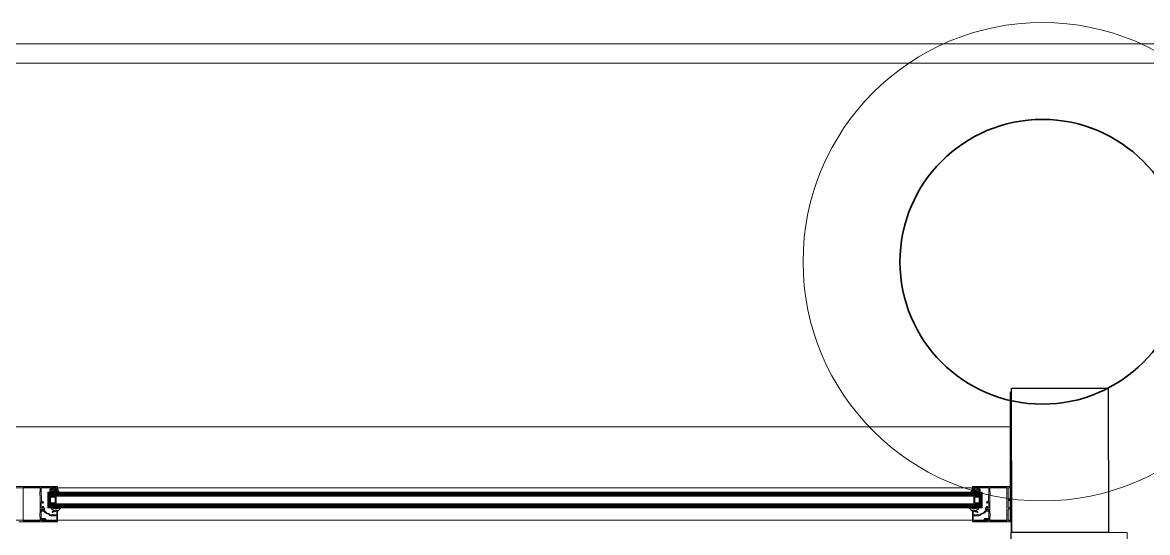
# Model space of a CAD drawing. Header units: centimetres. Extents: x 118932 to 154602, y -32682 to -23521.
# Drawn here: x 136860.8 to 137034.9, y -28085.3 to -28006.3 of the extents above; entities that cross this region are included whole.
import ezdxf

# ---------------------------------------------------------------- set-up
doc = ezdxf.new("R2010")
doc.units = ezdxf.units.CM
doc.header["$LTSCALE"] = 50
doc.header["$MEASUREMENT"] = 0
for name, color, linetype, lineweight, true_color in [('GEN_01_TA_Kolon', 7, 'Continuous', 35, 0xd05d28), ('GEN_02_TF_Pencere', 7, 'Continuous', 9, 0x6093ac), ('GEN_05_ML_Alçıpan_giydirme', 7, 'Continuous', 18, 0x7ebab5), ('GEN_05_ML_Kompozit Panel', 7, 'Continuous', 9, 0x7f8274), ('GEN_05_ML_Mermer', 7, 'Continuous', 9, 0x9d8692), ('GEN_06_GR_İnce', 7, 'Continuous', 13, 0xb0b0a9), ('ÖRÜLECEK DUVARLAR', 7, 'Continuous', 30, 0xfaca30)]:
    doc.layers.add(name, color=color, linetype=linetype, lineweight=lineweight, true_color=true_color)
doc.layers.add('revizyon notlar', color=1, linetype='Continuous', lineweight=30)

# ---------------------------------------------------------------- blocks, each defined once
blk = doc.blocks.new('A$C2D1B6976')
at = {"layer": 'GEN_06_GR_İnce'}
for p, q in [((31517.99, 10460.02), (30570.55, 10460.02)), ((31517.99, 10457.02), (30570.7, 10457.02)), ((31480.78, 10406.13), (31480.78, 10386.27)), ((31480.78, 10391.27), (30570.97, 10391.27)), ((31480.78, 10386.27), (30570.97, 10386.27))]:
    blk.add_line(p, q, dxfattribs=at)
blk = doc.blocks.new('LEVEL 0_A BLOK_KOLON')
at = {"layer": 'GEN_01_TA_Kolon'}
blk.add_circle((61874.55, 9448.14), 22.05, dxfattribs=at)
blk = doc.blocks.new('level 0 main tower duvarlar')
at = {"layer": 'GEN_05_ML_Kompozit Panel'}
blk.add_circle((-848.93, 95.2), 37.05, dxfattribs=at)
blk = doc.blocks.new('P36')
at = {"layer": 'GEN_05_ML_Mermer'}
blk.add_lwpolyline([(137013.93, -28271.3), (137013.93, -28085.3), (137031.93, -28085.3), (137031.93, -28271.3)], close=True, dxfattribs=at)
blk = doc.blocks.new('P27_')
at = {"layer": 'GEN_02_TF_Pencere', "linetype": 'Continuous'}
for p, q in [((381.67, 2.35), (381.72, 2.4)), ((381.67, 1.85), (381.67, 2.35)), ((381.67, 2.3), (384.67, 2.3)), ((381.67, 2.2), (384.67, 2.2)), ((381.67, 2.1), (384.67, 2.1)), ((381.67, 2), (384.67, 2)), ((381.67, 1.9), (384.67, 1.9)), ((381.72, 1.8), (381.67, 1.85)), ((382.04, 1.8), (381.67, 1.8)), ((381.67, 1.8), (381.67, 0.6)), ((381.68, 0.6), (381.68, 1.8)), ((381.72, 2.4), (384.67, 2.4)), ((381.72, 0.6), (381.72, 1.8)), ((381.72, 1.8), (384.67, 1.8)), ((381.76, 0.6), (381.76, 1.8)), ((381.8, 0.6), (381.8, 1.8)), ((381.84, 0.6), (381.84, 1.8)), ((381.88, 0.6), (381.88, 1.8)), ((381.89, 1.65), (382.04, 1.8)), ((381.92, 1.68), (381.92, 1.8)), ((381.96, 1.72), (381.96, 1.8)), ((381.97, 1.62), (382.12, 1.77)), ((382, 1.76), (382, 1.8)), ((382.04, 1.8), (382.04, 1.8)), ((382.12, 1.77), (382.97, 1.77)), ((382.97, 1.77), (382.97, 0.63)), ((384.67, 2.4), (523.33, 2.4)), ((384.67, 2.3), (523.33, 2.3)), ((384.67, 2.2), (523.33, 2.2)), ((384.67, 2.1), (523.33, 2.1)), ((384.67, 2), (523.33, 2)), ((384.67, 1.9), (523.33, 1.9)), ((384.67, 1.8), (523.33, 1.8)), ((526.28, 2.4), (523.33, 2.4)), ((526.33, 2.3), (523.33, 2.3)), ((526.33, 2.2), (523.33, 2.2)), ((526.33, 2.1), (523.33, 2.1)), ((526.33, 2), (523.33, 2)), ((526.33, 1.9), (523.33, 1.9)), ((526.28, 1.8), (523.33, 1.8)), ((524.44, 2.3), (524.62, 2.51)), ((524.71, 2.47), (524.49, 2.26)), ((524.74, 2.89), (524.74, 2.89)), ((524.8, 2.89), (524.8, 2.83)), ((524.83, 2.8), (525.13, 2.8)), ((524.97, 2.7), (524.84, 2.7)), ((525, 2.4), (524.89, 2.4)), ((524.91, 2.48), (524.99, 2.48)), ((525.03, 2.51), (525.06, 2.59)), ((525.88, 1.77), (525.03, 1.77)), ((525.03, 1.77), (525.03, 0.63)), ((525.05, 2.67), (525.05, 2.67)), ((525.07, 2.98), (525.23, 3.08)), ((525.13, 2.91), (525.09, 2.91)), ((525.14, 2.57), (525.09, 2.46)), ((525.13, 2.8), (525.13, 2.91)), ((525.33, 2.6), (525.18, 2.6)), ((525.21, 2.99), (525.21, 2.83)), ((525.21, 2.99), (525.21, 2.99)), ((525.21, 2.43), (525.32, 2.56)), ((525.23, 3.08), (525.48, 3.08)), ((525.54, 2.6), (525.23, 2.41)), ((525.47, 3.01), (525.24, 3.01)), ((525.24, 2.8), (525.47, 2.8)), ((525.46, 2.43), (525.57, 2.56)), ((525.48, 3.08), (525.65, 2.98)), ((525.79, 2.6), (525.48, 2.41)), ((525.5, 2.83), (525.5, 2.99)), ((525.58, 2.6), (525.54, 2.6)), ((525.62, 2.91), (525.58, 2.91)), ((525.58, 2.91), (525.58, 2.8)), ((525.58, 2.8), (525.98, 2.8)), ((525.71, 2.43), (525.82, 2.56)), ((525.97, 2.55), (525.73, 2.41)), ((525.83, 2.6), (525.79, 2.6)), ((526.03, 1.62), (525.88, 1.77)), ((526.11, 1.65), (525.96, 1.8)), ((525.96, 1.8), (526.33, 1.8)), ((525.97, 1.78), (525.97, 1.8)), ((526.01, 2.77), (526.01, 2.62)), ((526.01, 1.74), (526.01, 1.8)), ((526.05, 1.7), (526.05, 1.8)), ((526.09, 1.66), (526.09, 1.8)), ((526.13, 0.6), (526.13, 1.8)), ((526.17, 0.6), (526.17, 1.8)), ((526.21, 0.6), (526.21, 1.8)), ((526.25, 0.6), (526.25, 1.8)), ((526.33, 2.35), (526.28, 2.4)), ((526.28, 1.8), (526.33, 1.85)), ((526.29, 0.6), (526.29, 1.8)), ((526.33, 1.85), (526.33, 2.35)), ((526.33, 0.6), (526.33, 1.8)), ((526.33, 1.8), (526.33, 0.6)), ((381.67, 0.6), (382.04, 0.6)), ((381.67, 0.6), (381.67, 0.6)), ((381.67, 0.55), (381.72, 0.6)), ((381.67, 0.05), (381.67, 0.55)), ((381.67, 0.5), (384.67, 0.5)), ((381.67, 0.4), (384.67, 0.4)), ((381.67, 0.3), (384.67, 0.3)), ((381.67, 0.2), (384.67, 0.2)), ((381.67, 0.1), (384.67, 0.1)), ((381.72, 0), (381.67, 0.05)), ((381.72, 0.6), (384.67, 0.6)), ((381.72, 0), (384.67, 0)), ((381.89, 0.75), (381.89, 1.65)), ((382.04, 0.6), (381.89, 0.75)), ((381.92, 0.6), (381.92, 0.72)), ((381.96, 0.6), (381.96, 0.68)), ((381.97, 0.78), (381.97, 1.62)), ((382.12, 0.63), (381.97, 0.78)), ((382, 0.6), (382, 0.64)), ((382.04, 0.6), (382.04, 0.6)), ((382.12, 1.52), (382.22, 1.62)), ((382.12, 0.88), (382.12, 1.52)), ((382.22, 0.78), (382.12, 0.88)), ((382.97, 0.63), (382.12, 0.63)), ((382.22, 1.62), (382.82, 1.62)), ((382.82, 0.78), (382.22, 0.78)), ((382.82, 1.62), (382.82, 0.78)), ((384.67, 0.6), (523.33, 0.6)), ((384.67, 0.5), (523.33, 0.5)), ((384.67, 0.4), (523.33, 0.4)), ((384.67, 0.3), (523.33, 0.3)), ((384.67, 0.2), (523.33, 0.2)), ((384.67, 0.1), (523.33, 0.1)), ((384.67, 0), (523.33, 0)), ((526.28, 0.6), (523.33, 0.6)), ((526.33, 0.5), (523.33, 0.5)), ((526.33, 0.4), (523.33, 0.4)), ((526.33, 0.3), (523.33, 0.3)), ((526.33, 0.2), (523.33, 0.2)), ((526.33, 0.1), (523.33, 0.1)), ((526.28, 0), (523.33, 0)), ((525.03, 0.63), (525.88, 0.63)), ((525.78, 1.62), (525.18, 1.62)), ((525.18, 1.62), (525.18, 0.78)), ((525.18, 0.78), (525.78, 0.78)), ((525.88, 1.52), (525.78, 1.62)), ((525.78, 0.78), (525.88, 0.88)), ((525.88, 0.88), (525.88, 1.52)), ((525.88, 0.63), (526.03, 0.78)), ((525.96, 0.6), (526.11, 0.75)), ((526.33, 0.6), (525.96, 0.6)), ((525.97, 0.6), (525.97, 0.61)), ((526.01, 0.6), (526.01, 0.65)), ((526.03, 0.78), (526.03, 1.62)), ((526.05, 0.6), (526.05, 0.69)), ((526.09, 0.6), (526.09, 0.73)), ((526.11, 0.75), (526.11, 1.65)), ((526.33, 0.55), (526.28, 0.6)), ((526.28, 0), (526.33, 0.05)), ((526.33, 0.6), (526.33, 0.6)), ((526.33, 0.05), (526.33, 0.55)), ((524.38, -0.05), (524.75, -0.54)), ((524.38, -0.05), (524.38, -0.05)), ((524.84, -0.52), (524.84, -0.43)), ((524.87, -0.4), (525.05, -0.39))]:
    blk.add_line(p, q, dxfattribs=at)
at = {"layer": 'GEN_02_TF_Pencere', "linetype": 'Continuous', "extrusion": (0, 0, -1)}
for p, q in [((381.99, 2.77), (381.99, 2.62)), ((382.42, 2.8), (382.02, 2.8)), ((382.03, 2.55), (382.27, 2.41)), ((382.17, 2.6), (382.21, 2.6)), ((382.29, 2.43), (382.18, 2.56)), ((382.21, 2.6), (382.52, 2.41)), ((382.52, 3.08), (382.35, 2.98)), ((382.38, 2.91), (382.42, 2.91)), ((382.42, 2.91), (382.42, 2.8)), ((382.42, 2.6), (382.46, 2.6)), ((382.54, 2.43), (382.43, 2.56)), ((382.46, 2.6), (382.77, 2.41)), ((382.5, 2.83), (382.5, 2.99)), ((382.77, 3.08), (382.52, 3.08)), ((382.53, 3.01), (382.76, 3.01)), ((382.76, 2.8), (382.53, 2.8)), ((382.67, 2.6), (382.82, 2.6)), ((382.79, 2.43), (382.68, 2.56)), ((382.93, 2.98), (382.77, 3.08)), ((382.79, 2.99), (382.79, 2.83)), ((382.79, 2.99), (382.79, 2.99)), ((382.86, 2.57), (382.91, 2.46)), ((382.87, 2.8), (382.87, 2.91)), ((382.87, 2.91), (382.91, 2.91)), ((383.17, 2.8), (382.87, 2.8)), ((382.97, 2.51), (382.94, 2.59)), ((382.95, 2.67), (382.95, 2.67)), ((383, 2.4), (383.11, 2.4)), ((383.09, 2.48), (383.01, 2.48)), ((383.03, 2.7), (383.16, 2.7)), ((383.2, 2.89), (383.2, 2.83)), ((383.26, 2.89), (383.26, 2.89)), ((383.29, 2.47), (383.51, 2.26)), ((383.56, 2.3), (383.38, 2.51)), ((383.13, -0.4), (382.95, -0.39)), ((383.16, -0.52), (383.16, -0.43)), ((383.62, -0.05), (383.25, -0.54)), ((383.62, -0.05), (383.62, -0.05))]:
    blk.add_line(p, q, dxfattribs=at)
blk.add_lwpolyline([(-377.18, -2.2), (-381.16, -2.2, -0.414214), (-381.17, -2.19), (-381.17, -1.95, -0.414213), (-381.02, -1.8), (-380.98, -1.8, -0.414214), (-380.97, -1.81), (-380.97, -1.87, -0.366001), (-380.99, -1.9, 0.365946), (-381.02, -1.93), (-381.02, -2.02, 0.414213), (-380.99, -2.05), (-380.88, -2.05, 0.365946), (-380.85, -2.03, -0.365946), (-380.82, -2), (-380.7, -2, 0.414213), (-380.67, -1.97), (-380.67, -1.13), (-380.64, -1.1), (-380.67, -1.07), (-380.67, -0.23, 0.414213), (-380.7, -0.2), (-380.82, -0.2, -0.365946), (-380.85, -0.18, 0.365946), (-380.88, -0.15), (-380.99, -0.15, 0.414213), (-381.02, -0.18), (-381.02, -0.27, 0.365946), (-380.99, -0.3, -0.366001), (-380.97, -0.33), (-380.97, -0.39, -0.414214), (-380.98, -0.4), (-381.02, -0.4, -0.414213), (-381.17, -0.25), (-381.17, -0.08, -0.414222), (-381.09, 0), (-381.02, 0, 0.41427), (-380.99, 0.03), (-380.99, 0.12, -0.414213), (-380.91, 0.2), (-380.89, 0.2, -0.414213), (-380.87, 0.18), (-380.87, 0.03, 0.414213), (-380.84, 0), (-380.7, 0, 0.414213), (-380.67, 0.03), (-380.67, 0.86, 0.414213), (-380.7, 0.89), (-380.84, 0.89, 0.414213), (-380.87, 0.86), (-380.87, 0.71, -0.414214), (-380.88, 0.7), (-380.89, 0.7, -0.414213), (-380.99, 0.8), (-380.99, 0.89, -0.414213), (-380.87, 1.01), (-380.77, 1.01, 0.405845), (-380.72, 1.06), (-380.67, 2.78), (-380.67, 3.09, 0.414213), (-380.7, 3.12), (-382.09, 3.12, 0.414213), (-382.12, 3.09), (-382.12, 2.93, 0.414213), (-382.09, 2.9), (-381.99, 2.9), (-381.99, 2.85, -0.414213), (-382.04, 2.8), (-382.35, 2.8, -0.414213), (-382.42, 2.87), (-382.42, 2.89, -0.414214), (-382.41, 2.9), (-382.31, 2.9, 0.414213), (-382.26, 2.95), (-382.26, 3.07, 0.414213), (-382.31, 3.12), (-382.98, 3.12, 0.414213), (-383.03, 3.07), (-383.03, 2.95, 0.414213), (-382.98, 2.9), (-382.88, 2.9, -0.414214), (-382.87, 2.89), (-382.87, 2.87, -0.414213), (-382.94, 2.8), (-383.16, 2.8, -0.414214), (-383.17, 2.81), (-383.17, 3.29, -0.414214), (-383.16, 3.3), (-375.18, 3.3, -0.414214)], format="xyb", dxfattribs=at)
for points in [[(-380.49, -2.02), (-377.85, -2.02), (-377.85, 3.12), (-380.49, 3.12), (-380.49, 2.45), (-380.45, 2.45), (-380.45, 1.95), (-380.49, 1.95), (-380.49, -0.85), (-380.45, -0.85), (-380.45, -1.35), (-380.49, -1.35), (-380.49, -2.02)], [(-527.51, 3.12), (-530.15, 3.12), (-530.15, -2.02), (-527.51, -2.02), (-527.51, -1.35), (-527.55, -1.35), (-527.55, -0.85), (-527.51, -0.85), (-527.51, 1.95), (-527.55, 1.95), (-527.55, 2.45), (-527.51, 2.45), (-527.51, 3.12)]]:
    blk.add_lwpolyline(points, close=True, dxfattribs=at)
for points in [[(-530.82, 3.3), (-524.84, 3.3, -0.414213), (-524.83, 3.29), (-524.83, 2.81, -0.414213), (-524.84, 2.8), (-525.06, 2.8, -0.414213), (-525.13, 2.87), (-525.13, 2.89, -0.414213), (-525.12, 2.9), (-525.02, 2.9, 0.414213), (-524.97, 2.95), (-524.97, 3.1, 0.414213), (-525.02, 3.15), (-525.69, 3.15, 0.414213), (-525.74, 3.1), (-525.74, 2.95, 0.414213), (-525.69, 2.9), (-525.59, 2.9, -0.414213), (-525.58, 2.89), (-525.58, 2.87, -0.414213), (-525.65, 2.8), (-525.96, 2.8, -0.414213), (-526.01, 2.85), (-526.01, 2.9), (-525.91, 2.9, 0.414213), (-525.88, 2.93), (-525.88, 3.09, 0.414213), (-525.91, 3.12), (-527.3, 3.12, 0.414213), (-527.33, 3.09), (-527.33, 2.78), (-527.28, 1.06, 0.405845), (-527.23, 1.01), (-527.13, 1.01, -0.414213), (-527.01, 0.89), (-527.01, 0.8, -0.414213), (-527.11, 0.7), (-527.12, 0.7, -0.414213), (-527.13, 0.71), (-527.13, 0.86, 0.414213), (-527.16, 0.89), (-527.3, 0.89, 0.414213), (-527.33, 0.86), (-527.33, 0.03, 0.414213), (-527.3, 0), (-527.16, 0, 0.414213), (-527.13, 0.03), (-527.13, 0.18, -0.414213), (-527.11, 0.2), (-527.09, 0.2, -0.414213), (-527.01, 0.12), (-527.01, 0.03, 0.414213), (-526.98, 0), (-526.91, 0, -0.414213), (-526.83, -0.08), (-526.83, -0.25, -0.414213), (-526.98, -0.4), (-527.02, -0.4, -0.414213), (-527.03, -0.39), (-527.03, -0.33, -0.366001), (-527.01, -0.3, 0.365946), (-526.98, -0.27), (-526.98, -0.18, 0.414213), (-527.01, -0.15), (-527.12, -0.15, 0.365946), (-527.15, -0.18, -0.365946), (-527.18, -0.2), (-527.3, -0.2, 0.414213), (-527.33, -0.23), (-527.33, -1.07), (-527.36, -1.1), (-527.33, -1.13), (-527.33, -1.97, 0.414213), (-527.3, -2), (-527.18, -2, -0.365946), (-527.15, -2.03, 0.365946), (-527.12, -2.05), (-527.01, -2.05, 0.414213), (-526.98, -2.02), (-526.98, -1.93, 0.365946), (-527.01, -1.9, -0.366001), (-527.03, -1.87), (-527.03, -1.81, -0.414213), (-527.02, -1.8), (-526.98, -1.8, -0.414213), (-526.83, -1.95), (-526.83, -2.19, -0.414213), (-526.84, -2.2), (-530.82, -2.2, -0.414213), (-530.83, -2.19), (-530.83, -1.95, -0.414213), (-530.68, -1.8), (-530.64, -1.8, -0.414213), (-530.63, -1.81), (-530.63, -1.87, -0.366001), (-530.66, -1.9, 0.365946), (-530.68, -1.93), (-530.68, -2.02, 0.414213), (-530.65, -2.05), (-530.54, -2.05, 0.365946), (-530.51, -2.03, -0.365946), (-530.48, -2), (-530.36, -2, 0.414213), (-530.33, -1.97), (-530.33, -1.13), (-530.3, -1.1), (-530.33, -1.07), (-530.33, -0.23, 0.414213), (-530.36, -0.2), (-530.48, -0.2, -0.365946), (-530.51, -0.18, 0.365946), (-530.54, -0.15), (-530.65, -0.15, 0.414213), (-530.68, -0.18), (-530.68, -0.27, 0.365946), (-530.66, -0.3, -0.366001), (-530.63, -0.33), (-530.63, -0.39, -0.414213), (-530.64, -0.4), (-530.68, -0.4, -0.414213), (-530.83, -0.25), (-530.83, -0.08, -0.414222), (-530.75, 0), (-530.36, 0, 0.414213), (-530.33, 0.03), (-530.33, 1.07, 0.414213), (-530.36, 1.1), (-530.82, 1.1, -0.414213), (-530.83, 1.11), (-530.83, 1.35, -0.414213), (-530.68, 1.5), (-530.64, 1.5, -0.414213), (-530.63, 1.49), (-530.63, 1.43, -0.365946), (-530.66, 1.4, 0.365946), (-530.68, 1.37), (-530.68, 1.28, 0.414213), (-530.65, 1.25), (-530.54, 1.25, 0.365946), (-530.51, 1.27, -0.365946), (-530.48, 1.3), (-530.36, 1.3, 0.414213), (-530.33, 1.33), (-530.33, 2.17), (-530.3, 2.2), (-530.33, 2.23), (-530.33, 3.07, 0.414213), (-530.36, 3.1), (-530.48, 3.1, -0.365946), (-530.51, 3.12, 0.365946), (-530.54, 3.15), (-530.65, 3.15, 0.414213), (-530.68, 3.12), (-530.68, 3.03, 0.365946), (-530.66, 3, -0.365946), (-530.63, 2.97), (-530.63, 2.91, -0.414213), (-530.64, 2.9), (-530.68, 2.9, -0.414213), (-530.83, 3.05), (-530.83, 3.29), (-530.82, 3.3)], [(-524.86, -2.2), (-526.78, -2.2, -0.414213), (-526.81, -2.17), (-526.81, -2.11, -0.414213), (-526.78, -2.08), (-526.76, -2.08), (-526.76, -1.78), (-527.03, -1.78), (-527.05, -1.81, -0.414213), (-527.09, -1.83), (-527.27, -1.73, -0.767327), (-527.25, -1.66), (-526.74, -1.66, -0.414213), (-526.64, -1.76), (-526.64, -2.03, 0.414213), (-526.59, -2.08), (-525, -2.08, 0.414213), (-524.95, -2.03), (-524.95, -1.34, 0.414213), (-525.05, -1.24), (-525.86, -1.24, -0.206043), (-526.09, -1.14, 0.159514), (-526.53, -0.9, -0.197358), (-526.73, -0.77), (-526.84, -0.62, 0.244575), (-526.99, -0.54), (-527.27, -0.54, -0.767327), (-527.3, -0.44), (-527.1, -0.32, -0.577351), (-527.05, -0.35), (-527.05, -0.42), (-526.99, -0.42, -0.244575), (-526.74, -0.55), (-526.64, -0.7, 0.197358), (-526.51, -0.78, -0.159514), (-526, -1.06, 0.206043), (-525.86, -1.12), (-525.66, -1.12, 0.414206), (-525.63, -1.09), (-525.63, -1.05, -0.414207), (-525.6, -1.02), (-525.56, -1.02, -0.414197), (-525.53, -1.05), (-525.53, -1.07, 0.414213), (-525.48, -1.12), (-525.05, -1.12, 0.414213), (-524.95, -1.02), (-524.95, -0.57, 0.414213), (-525, -0.52), (-525.06, -0.52, 0.127549), (-525.09, -0.53, -0.098841), (-525.51, -0.66, 0.366972), (-525.53, -0.69, -0.399303), (-525.56, -0.72), (-525.6, -0.72, -0.414213), (-525.63, -0.69), (-525.63, -0.6, -0.400156), (-525.59, -0.55, 0.114883), (-525.15, -0.42, -0.126996), (-525.05, -0.4), (-524.86, -0.4, -0.414213), (-524.83, -0.43), (-524.83, -2.17, -0.414213), (-524.86, -2.2)]]:
    blk.add_lwpolyline(points, format="xyb", close=True, dxfattribs=at)
at = {"layer": 'GEN_02_TF_Pencere', "linetype": 'Continuous'}
blk.add_lwpolyline([(383.14, -2.2), (381.22, -2.2, -0.414213), (381.19, -2.17), (381.19, -2.11, -0.414213), (381.22, -2.08), (381.24, -2.08), (381.24, -1.78), (380.97, -1.78), (380.95, -1.81, -0.414213), (380.91, -1.83), (380.73, -1.73, -0.767327), (380.75, -1.66), (381.26, -1.66, -0.414213), (381.36, -1.76), (381.36, -2.03, 0.414213), (381.41, -2.08), (383, -2.08, 0.414213), (383.05, -2.03), (383.05, -1.34, 0.414213), (382.95, -1.24), (382.14, -1.24, -0.206043), (381.91, -1.14, 0.159514), (381.47, -0.9, -0.197358), (381.27, -0.77), (381.16, -0.62, 0.244575), (381.01, -0.54), (380.73, -0.54, -0.767327), (380.7, -0.44), (380.9, -0.32, -0.577351), (380.95, -0.35), (380.95, -0.42), (381.01, -0.42, -0.244575), (381.26, -0.55), (381.36, -0.7, 0.197358), (381.49, -0.78, -0.159514), (382, -1.06, 0.206043), (382.14, -1.12), (382.34, -1.12, 0.414206), (382.37, -1.09), (382.37, -1.05, -0.414207), (382.4, -1.02), (382.44, -1.02, -0.414197), (382.47, -1.05), (382.47, -1.07, 0.414213), (382.52, -1.12), (382.95, -1.12, 0.414213), (383.05, -1.02), (383.05, -0.57, 0.414213), (383, -0.52), (382.95, -0.52, 0.127549), (382.91, -0.53, -0.098841), (382.49, -0.66, 0.366972), (382.47, -0.69, -0.399303), (382.44, -0.72), (382.4, -0.72, -0.414213), (382.37, -0.69), (382.37, -0.6, -0.400156), (382.41, -0.55, 0.114883), (382.85, -0.42, -0.126996), (382.95, -0.4), (383.14, -0.4, -0.414213), (383.17, -0.43), (383.17, -2.17, -0.414213), (383.14, -2.2)], format="xyb", close=True, dxfattribs=at)
at = {"layer": 'GEN_02_TF_Pencere', "linetype": 'Continuous', "extrusion": (0, 0, -1)}
blk.add_arc((-530.82, 3.29), 0.01, 90, 180, dxfattribs=at)
for centre, major_axis, ratio, start_param, end_param in [((382.02, 2.77), (0.03, 0), 0.881548, 3.141592, 4.71239), ((382.09, 2.62), (-0.1, 0), 0.881548, -0.960778, 0.000001), ((382.17, 2.58), (0.02, 0), 0.881548, 1.454902, 4.712389), ((382.17, 2.55), (0.01, 0), 0.881548, 4.596502, 5.671923), ((382.21, 2.59), (-0.01, 0), 0.881548, 1.570794, 2.180812), ((382.27, 2.42), (0.015, 0), 0.881548, -0.611272, 2.180814), ((382.38, 2.95), (0.04, 0), 0.881548, 1.570797, 4.088726), ((382.42, 2.58), (0.02, 0), 0.881548, 1.454902, 4.712389), ((382.42, 2.55), (0.01, 0), 0.881548, 4.596502, 5.671923), ((382.46, 2.59), (-0.01, 0), 0.881548, 1.570794, 2.180812), ((382.53, 2.99), (0.03, 0), 0.881548, 3.141592, 4.71239), ((382.53, 2.83), (-0.03, 0), 0.881548, 4.712388, 6.283186), ((382.52, 2.42), (-0.015, 0), 0.881548, 2.53012, 5.322406), ((382.67, 2.58), (0.02, 0), 0.881548, 1.454902, 4.712389), ((382.67, 2.55), (0.01, 0), 0.881548, 4.596502, 5.671923), ((382.76, 2.99), (0.03, 0), 0.881548, 4.712388, 6.283186), ((382.76, 2.83), (-0.03, 0), 0.881548, 3.141592, 4.71239), ((382.77, 2.42), (0.015, 0), 0.881548, -0.611272, 2.180814), ((382.82, 2.55), (0.05, 0), 0.881548, -1.570796, -0.352086), ((382.91, 2.95), (-0.04, 0), 0.881548, 2.194458, 4.712387), ((383, 2.49), (0.1, 0), 0.881548, 1.570796, 2.789507), ((383.03, 2.62), (-0.1, 0), 0.881548, -0.352086, 0.609357), ((383.03, 2.62), (-0.1, 0), 0.881548, 0.609354, 1.570797), ((383.01, 2.53), (0.05, 0), 0.881548, 1.570796, 2.789507), ((383.09, 2.53), (-0.05, 0), 0.881548, 3.714945, 4.712391), ((383.11, 2.49), (0.1, 0), 0.881548, 0.433927, 1.570797), ((383.25, 2.44), (-0.14, 0), 0.881548, 0.573351, 1.194096), ((383.16, 2.66), (-0.05, 0), 0.881548, 1.570795, 2.942487), ((383.17, 2.83), (0.03, 0), 0.881548, -0.000001, 1.570797), ((383.23, 2.89), (-0.03, 0), 0.881548, 0, 2.964786), ((383.18, 2.59), (-0.05, 0), 0.881548, 2.816668, 4.335689), ((383.25, 2.44), (0.05, 0), 0.881548, 3.57552, 5.530262), ((383.79, 2.77), (-0.59, 0), 0.881548, -0.324924, -0.199106), ((387.55, 3.41), (-4.34, 0), 0.881548, -0.190542, -0.136677), ((383.79, 2.77), (-0.5, 0), 0.881548, -0.628332, -0.190544), ((383.53, 2.28), (0.0344, 0), 0.881548, -0.613462, 2.341422), ((524.42, -0.04), (0.05, 0), 0.716531, 2.643586, 5.218855), ((525.78, -0.04), (-0.05, 0), 0.716531, 1.062932, 3.44045), ((525.1, 0.84), (1.35, 0), 0.716531, 1.062933, 2.077261), ((524.79, -0.52), (0.05, 0), 0.716531, -0.057478, 2.643585), ((524.88, -0.43), (-0.04, 0), 0.716531, -0.057477, 1.513321), ((525.06, -0.53), (-0.2, 0), 0.716531, 1.513318, 1.812654), ((525.25, 0.01), (-0.589, 0), 0.716531, 4.632733, 4.954247), ((525.28, -0.26), (0.2, 0), 0.716531, 1.257602, 1.49114), ((525.11, 0.11), (0.75, 0), 0.716531, 0.298857, 1.257602)]:
    blk.add_ellipse(centre, major_axis=major_axis, ratio=ratio, start_param=start_param, end_param=end_param, dxfattribs=at)
at = {"layer": 'GEN_02_TF_Pencere', "linetype": 'Continuous'}
for centre, major_axis, ratio, start_param, end_param in [((524.47, 2.28), (-0.0344, 0), 0.881548, -0.613462, 2.341422), ((524.21, 2.77), (0.5, 0), 0.881548, -0.628332, -0.190544), ((520.45, 3.41), (4.34, 0), 0.881548, -0.190542, -0.136677), ((524.75, 2.44), (-0.05, 0), 0.881548, 3.57552, 5.530262), ((524.77, 2.89), (0.03, 0), 0.881548, 0, 2.964786), ((524.21, 2.77), (0.59, 0), 0.881548, -0.324924, -0.199106), ((524.82, 2.59), (0.05, 0), 0.881548, 2.816668, 4.335689), ((524.84, 2.66), (0.05, 0), 0.881548, 1.570795, 2.942487), ((524.83, 2.83), (-0.03, 0), 0.881548, -0.000001, 1.570797), ((524.75, 2.44), (0.14, 0), 0.881548, 0.573351, 1.194096), ((524.89, 2.49), (-0.1, 0), 0.881548, 0.433927, 1.570797), ((524.91, 2.53), (0.05, 0), 0.881548, 3.714945, 4.712391), ((524.97, 2.62), (0.1, 0), 0.881548, 0.609354, 1.570797), ((524.99, 2.53), (-0.05, 0), 0.881548, 1.570796, 2.789507), ((525, 2.49), (-0.1, 0), 0.881548, 1.570796, 2.789507), ((525.09, 2.95), (0.04, 0), 0.881548, 2.194458, 4.712387), ((524.97, 2.62), (0.1, 0), 0.881548, -0.352086, 0.609357), ((525.18, 2.55), (-0.05, 0), 0.881548, -1.570796, -0.352086), ((525.24, 2.99), (-0.03, 0), 0.881548, 4.712388, 6.283186), ((525.24, 2.83), (0.03, 0), 0.881548, 3.141592, 4.71239), ((525.23, 2.42), (-0.015, 0), 0.881548, -0.611272, 2.180814), ((525.33, 2.55), (-0.01, 0), 0.881548, 4.596502, 5.671923), ((525.33, 2.58), (-0.02, 0), 0.881548, 1.454902, 4.712389), ((525.48, 2.42), (0.015, 0), 0.881548, 2.53012, 5.322406), ((525.47, 2.99), (-0.03, 0), 0.881548, 3.141592, 4.71239), ((525.47, 2.83), (0.03, 0), 0.881548, 4.712388, 6.283186), ((525.54, 2.59), (0.01, 0), 0.881548, 1.570794, 2.180812), ((525.58, 2.55), (-0.01, 0), 0.881548, 4.596502, 5.671923), ((525.58, 2.58), (-0.02, 0), 0.881548, 1.454902, 4.712389), ((525.62, 2.95), (-0.04, 0), 0.881548, 1.570797, 4.088726), ((525.73, 2.42), (-0.015, 0), 0.881548, -0.611272, 2.180814), ((525.79, 2.59), (0.01, 0), 0.881548, 1.570794, 2.180812), ((525.83, 2.55), (-0.01, 0), 0.881548, 4.596502, 5.671923), ((525.83, 2.58), (-0.02, 0), 0.881548, 1.454902, 4.712389), ((525.91, 2.62), (0.1, 0), 0.881548, -0.960778, 0.000001), ((525.98, 2.77), (-0.03, 0), 0.881548, 3.141592, 4.71239), ((382.22, -0.04), (0.05, 0), 0.716531, 1.062932, 3.44045), ((383.58, -0.04), (-0.05, 0), 0.716531, 2.643586, 5.218855), ((382.89, 0.11), (-0.75, 0), 0.716531, 0.298857, 1.257602), ((382.9, 0.84), (-1.35, 0), 0.716531, 1.062933, 2.077261), ((382.72, -0.26), (-0.2, 0), 0.716531, 1.257602, 1.49114), ((382.75, 0.01), (0.589, 0), 0.716531, 4.632733, 4.954247), ((382.94, -0.53), (0.2, 0), 0.716531, 1.513318, 1.812654), ((383.12, -0.43), (0.04, 0), 0.716531, -0.057477, 1.513321), ((383.21, -0.52), (-0.05, 0), 0.716531, -0.057478, 2.643585)]:
    blk.add_ellipse(centre, major_axis=major_axis, ratio=ratio, start_param=start_param, end_param=end_param, dxfattribs=at)
at = {"layer": 'GEN_05_ML_Mermer'}
blk.add_lwpolyline([(-379.17, 12.55), (530.82, 12.55), (530.82, -11.45), (-379.17, -11.45)], close=True, dxfattribs=at)
blk = doc.blocks.new('DOGRAMA LEVEL 0 A BLOK')
at = {"layer": 'GEN_05_ML_Alçıpan_giydirme', "color": 1}
blk.add_blockref('P27_', (1868.01, 4.45), dxfattribs=at)
at = {"layer": 'revizyon notlar'}
blk.add_blockref('P36', (-134615.14, 28085.92), dxfattribs=at)
blk = doc.blocks.new('ÖRÜLECEK DUVAR LEVEL 0 A BLOK')
at = {"layer": 'ÖRÜLECEK DUVARLAR'}
blk.add_lwpolyline([(844.36, 1856.66), (859.36, 1856.66), (859.42, 1834.28), (844.42, 1834.28)], close=True, dxfattribs=at)

msp = doc.modelspace()

# ---------------------------------------------------------------- block references
for name, p in [('A$C2D1B6976', (105532.9, -38469.64)), ('level 0 main tower duvarlar', (137867.6, -28138.57)), ('LEVEL 0_A BLOK_KOLON', (75144.13, -37491.52)), ('ÖRÜLECEK DUVAR LEVEL 0 A BLOK', (136169.51, -29919.59)), ('DOGRAMA LEVEL 0 A BLOK', (134615.02, -28085.92))]:
    msp.add_blockref(name, p)

doc.saveas('drawing.dxf')
